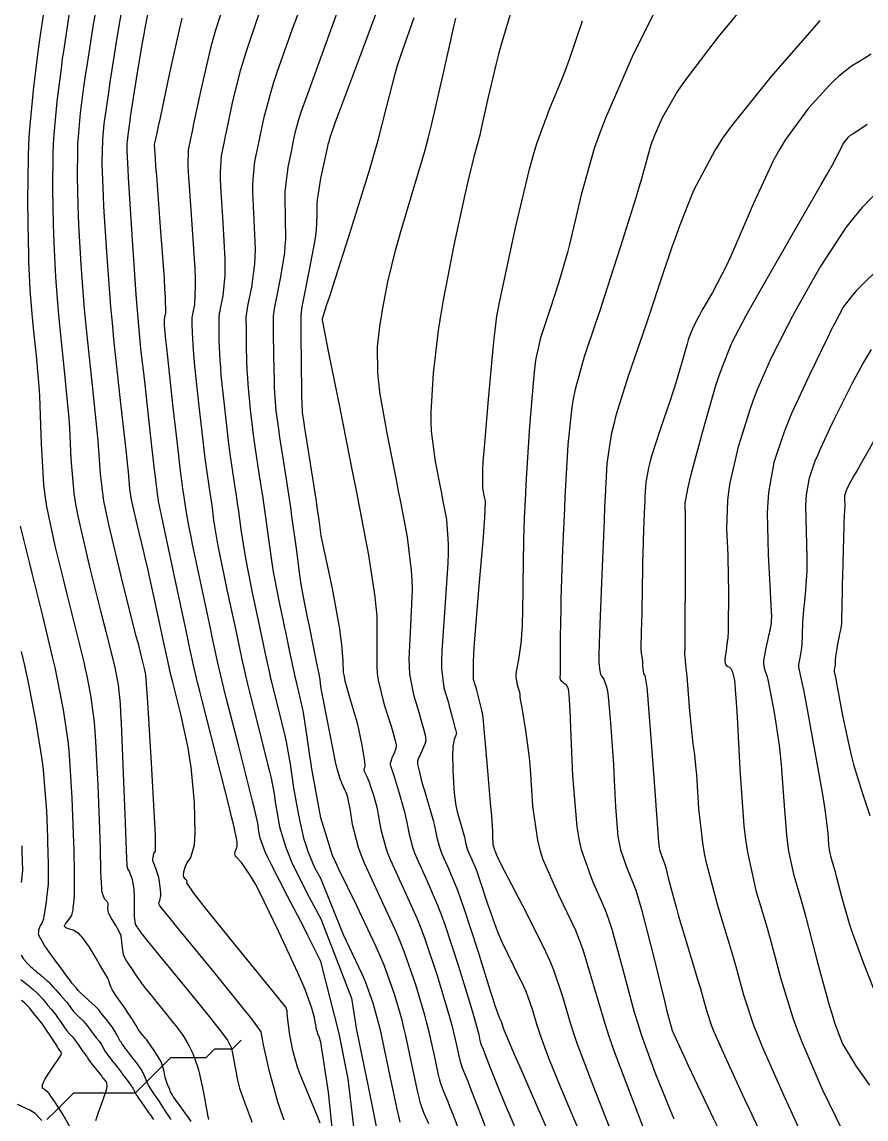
# Model space of a CAD drawing. Header units: metres. Extents: x 837117 to 838479, y 1189012 to 1191015.
# Drawn here: x 837966.1 to 838061.8, y 1189309.5 to 1189433.7 of the extents above; entities that cross this region are included whole.
import ezdxf

# ---------------------------------------------------------------- set-up
doc = ezdxf.new("R2010")
doc.units = ezdxf.units.M
doc.header["$LTSCALE"] = 0.3
for name, color, linetype in [('COTAS 10', 1, 'Continuous'), ('COTAS INT', 252, 'Continuous'), ('DRENAJE', 5, 'Continuous')]:
    doc.layers.add(name, color=color, linetype=linetype)

msp = doc.modelspace()

# ---------------------------------------------------------------- linework, layer by layer
at = {"layer": 'COTAS 10'}
for points in [[(837995.84, 1189309.34), (837995.46, 1189310.39), (837995.12, 1189311.4), (837994.16, 1189314.84), (837993.58, 1189317.52), (837993.46, 1189318.05), (837993.37, 1189318.49), (837993.22, 1189319.32), (837992.36, 1189320.54), (837991.83, 1189321.23), (837991.17, 1189322.06), (837987.72, 1189326.31), (837984.22, 1189330.58), (837983.53, 1189331.42), (837982.96, 1189332.12), (837981.91, 1189333.4), (837981.7, 1189333.69), (837981.67, 1189333.75), (837981.65, 1189333.81), (837981.64, 1189333.95), (837981.7, 1189334.08), (837981.72, 1189334.12), (837981.74, 1189334.17), (837981.81, 1189334.38), (837981.86, 1189334.73), (837981.86, 1189334.87), (837981.86, 1189335.03), (837981.81, 1189335.76), (837981.69, 1189336.6), (837981.63, 1189336.82), (837981.58, 1189337.04), (837981.3, 1189337.81), (837981.06, 1189338.44), (837981.01, 1189338.58), (837980.98, 1189338.7), (837980.96, 1189338.98), (837981.01, 1189339.15), (837981.02, 1189339.19), (837981.03, 1189339.23), (837981.05, 1189339.37), (837981.09, 1189339.52), (837981.11, 1189339.56), (837981.13, 1189339.6), (837981.25, 1189339.78), (837981.26, 1189341.43), (837981.23, 1189342.41), (837981.17, 1189343.6), (837980.82, 1189349.81), (837980.44, 1189356), (837980.37, 1189357.2), (837980.3, 1189358.17), (837980.18, 1189359.8), (837980.15, 1189359.93), (837980.14, 1189359.95), (837980.13, 1189359.98), (837980.12, 1189360.02), (837980.11, 1189360.07), (837980.11, 1189360.1), (837980.1, 1189360.14), (837980.06, 1189360.31), (837979.64, 1189361.98), (837979.4, 1189362.95), (837979.09, 1189364.14), (837977.53, 1189370.29), (837975.97, 1189376.79), (837975.67, 1189378.2), (837975.43, 1189379.44), (837975.02, 1189382.51), (837974.86, 1189385.24), (837974.77, 1189386.27), (837974.66, 1189387.41), (837974.11, 1189392.51), (837973.51, 1189398.18), (837973.36, 1189399.68), (837973.23, 1189401.15), (837972.84, 1189406.22), (837972.58, 1189410.72), (837972.53, 1189411.83), (837972.49, 1189412.88), (837972.41, 1189416.22), (837972.45, 1189419.12), (837972.48, 1189419.91), (837972.53, 1189420.68), (837972.78, 1189423.41), (837973.19, 1189426.57), (837973.34, 1189427.62), (837973.51, 1189428.74), (837974.23, 1189433.41), (837975.06, 1189437.97)], [(838008.99, 1189309.11), (838008.82, 1189309.78), (838008.63, 1189310.56), (838007.84, 1189314.31), (838007.02, 1189318.29), (838006.81, 1189319.22), (838006.61, 1189320.08), (838005.94, 1189322.57), (838005.04, 1189324.98), (838004.7, 1189325.79), (838004.31, 1189326.66), (838002.57, 1189330.32), (838000, 1189336.7), (837999.33, 1189337.92), (837998.52, 1189339.83), (837998.32, 1189340.46), (837998.12, 1189341.12), (837997.5, 1189343.85), (837997.02, 1189346.55), (837996.91, 1189347.21), (837996.81, 1189347.81), (837996.55, 1189349.64), (837996.23, 1189351.52), (837996.1, 1189352.16), (837995.95, 1189352.86), (837995.23, 1189355.8), (837994.48, 1189358.77), (837994.31, 1189359.48), (837994.16, 1189360.14), (837993.72, 1189362.13), (837993.31, 1189364.15), (837993.16, 1189364.83), (837993.01, 1189365.57), (837992.33, 1189368.7), (837991.67, 1189371.97), (837991.52, 1189372.8), (837991.38, 1189373.6), (837990.98, 1189376.21), (837990.66, 1189378.55), (837990.57, 1189379.18), (837990.47, 1189379.8), (837990.13, 1189382), (837989.76, 1189384.53), (837989.65, 1189385.37), (837989.54, 1189386.27), (837989.1, 1189390.01), (837988.72, 1189393.69), (837988.65, 1189394.55), (837988.59, 1189395.35), (837988.49, 1189397.64), (837988.47, 1189399.16), (837988.47, 1189399.47), (837988.47, 1189399.72), (837988.46, 1189400.22), (837988.53, 1189400.7), (837988.58, 1189400.94), (837988.63, 1189401.24), (837988.93, 1189402.68), (837989.15, 1189405.03), (837989.16, 1189405.89), (837989.15, 1189406.83), (837988.92, 1189411), (837988.67, 1189415.05), (837988.64, 1189415.92), (837988.63, 1189416.68), (837988.74, 1189418.53), (837989.07, 1189420.15), (837989.2, 1189420.76), (837989.34, 1189421.45), (837989.99, 1189424.52), (837990.91, 1189428.21), (837991.22, 1189429.29), (837991.56, 1189430.38), (837992.98, 1189434.52)], [(838028.02, 1189303), (838025.09, 1189309.52), (838022.46, 1189315.58), (838021.95, 1189316.77), (838021.53, 1189317.75), (838020.78, 1189319.52), (838020.65, 1189319.86), (838020.62, 1189319.94), (838020.6, 1189320.01), (838020.53, 1189320.24), (838020.46, 1189320.46), (838020.43, 1189320.53), (838020.4, 1189320.6), (838020.24, 1189320.92), (838019.75, 1189322.29), (838019.51, 1189323.03), (838019.22, 1189323.93), (838017.8, 1189328.48), (838016.24, 1189333.3), (838015.87, 1189334.36), (838015.52, 1189335.32), (838014.5, 1189337.79), (838013.78, 1189339.36), (838013.63, 1189339.74), (838013.5, 1189340.09), (838013.22, 1189341.16), (838012.99, 1189342.28), (838012.89, 1189342.67), (838012.78, 1189343.1), (838012.26, 1189344.91), (838011.72, 1189346.73), (838011.6, 1189347.16), (838011.49, 1189347.56), (838011.2, 1189348.73), (838011.03, 1189349.5), (838011, 1189349.66), (838010.98, 1189349.79), (838010.97, 1189350.03), (838011.06, 1189350.25), (838011.11, 1189350.35), (838011.17, 1189350.49), (838011.46, 1189351.14), (838011.74, 1189351.8), (838011.8, 1189351.94), (838011.84, 1189352.06), (838011.93, 1189352.33), (838011.9, 1189352.61), (838011.88, 1189352.74), (838011.85, 1189352.89), (838011.67, 1189353.59), (838011.36, 1189354.68), (838011.25, 1189355.07), (838011.12, 1189355.49), (838010.55, 1189357.34), (838010.09, 1189359.83), (838010.04, 1189360.67), (838010.01, 1189361.57), (838010.19, 1189365.33), (838010.36, 1189369.41), (838010.33, 1189370.5), (838010.27, 1189371.58), (838009.8, 1189375.33), (838009.04, 1189379.34), (838008.8, 1189380.57), (838008.55, 1189381.85), (838007.53, 1189386.94), (838006.69, 1189391.78), (838006.55, 1189392.91), (838006.45, 1189393.94), (838006.41, 1189396.94), (838006.73, 1189399.52), (838006.85, 1189400.3), (838006.99, 1189401.1), (838007.6, 1189404.25), (838008.45, 1189407.81), (838008.74, 1189408.88), (838009.05, 1189409.98), (838010.35, 1189414.25), (838011.76, 1189419.06), (838012.15, 1189420.5), (838012.52, 1189421.99), (838013.85, 1189427.75), (838015.02, 1189432.98), (838015.3, 1189434.13)], [(838056.53, 1189433.84), (838055.89, 1189433.11), (838055.1, 1189432.2), (838050.97, 1189427.48), (838046.51, 1189421.94), (838045.51, 1189420.52), (838044.61, 1189419.15), (838042.21, 1189414.59), (838040.6, 1189410.49), (838040.19, 1189409.39), (838039.8, 1189408.32), (838038.54, 1189404.59), (838037.28, 1189400.73), (838036.89, 1189399.57), (838036.48, 1189398.36), (838034.86, 1189393.68), (838033.43, 1189389.13), (838033.14, 1189388.01), (838032.9, 1189386.96), (838032.41, 1189383.68), (838032.21, 1189380), (838032.14, 1189378.7), (838032.08, 1189377.28), (838031.82, 1189371.13), (838031.61, 1189365.47), (838031.56, 1189364.36), (838031.53, 1189363.46), (838031.48, 1189361.82), (838031.47, 1189361.54), (838031.47, 1189361.43), (838031.48, 1189361.3), (838031.49, 1189361.12), (838031.5, 1189361.03), (838031.51, 1189360.92), (838031.57, 1189360.39), (838031.69, 1189359.83), (838031.74, 1189359.7), (838031.79, 1189359.59), (838032.06, 1189359.28), (838032.37, 1189358.39), (838032.45, 1189357.9), (838032.54, 1189357.31), (838032.82, 1189354.32), (838033.07, 1189350.64), (838033.13, 1189349.61), (838033.18, 1189348.58), (838033.36, 1189344.82), (838033.65, 1189341.46), (838033.78, 1189340.68), (838033.94, 1189339.96), (838034.67, 1189337.89), (838035.67, 1189335.36), (838035.98, 1189334.34), (838036.32, 1189333.19), (838037.69, 1189327.89), (838038.91, 1189322.84), (838039.16, 1189321.84), (838039.37, 1189321.01), (838039.79, 1189319.47), (838040.61, 1189317.68), (838041.06, 1189316.7), (838041.62, 1189315.51), (838044.47, 1189309.47), (838047.68, 1189303.05)], [(838062.59, 1189324.28), (838061.54, 1189326.95), (838060.43, 1189329.94), (838060.15, 1189330.76), (838059.89, 1189331.57), (838059.06, 1189334.46), (838058.42, 1189336.91), (838058.28, 1189337.44), (838058.15, 1189337.9), (838057.82, 1189339.06), (838057.63, 1189339.93), (838057.58, 1189340.23), (838057.55, 1189340.54), (838057.45, 1189341.84), (838057.16, 1189344.26), (838057.01, 1189345.27), (838056.82, 1189346.43), (838055.86, 1189351.87), (838054.89, 1189357.06), (838054.69, 1189358.06), (838054.53, 1189358.89), (838054.2, 1189360.3), (838054.13, 1189360.63), (838054.14, 1189360.77), (838054.15, 1189360.93), (838054.29, 1189361.67), (838054.46, 1189362.59), (838054.49, 1189362.87), (838054.51, 1189363.16), (838054.55, 1189364.27), (838054.6, 1189365.69), (838054.64, 1189366.18), (838054.68, 1189366.7), (838054.9, 1189368.91), (838055.08, 1189371.5), (838055.1, 1189372.27), (838055.1, 1189373.05), (838055.01, 1189376.03), (838054.95, 1189378.84), (838054.98, 1189379.52), (838055.02, 1189380.15), (838055.34, 1189382.05), (838056.01, 1189383.98), (838056.28, 1189384.63), (838056.58, 1189385.34), (838057.95, 1189388.31), (838059.45, 1189391.32), (838059.83, 1189392.06), (838060.19, 1189392.75), (838061.37, 1189394.89), (838062.37, 1189396.59)], [(837966.13, 1189340.4), (837966.14, 1189339.95), (837966.17, 1189338.63), (837966.18, 1189337.72), (837966.18, 1189337.51), (837966.17, 1189337.34), (837966.14, 1189336.89), (837966.05, 1189336.25)], [(837966.05, 1189328.03), (837966.29, 1189327.64), (837966.37, 1189327.54), (837966.44, 1189327.44), (837966.76, 1189327.08), (837967.04, 1189326.79), (837967.1, 1189326.73), (837967.15, 1189326.68), (837967.28, 1189326.57), (837967.49, 1189326.4), (837967.59, 1189326.31), (837967.72, 1189326.21), (837968.33, 1189325.7), (837968.97, 1189325.15), (837969.1, 1189325.03), (837969.22, 1189324.92), (837969.5, 1189324.63), (837969.76, 1189324.32), (837969.86, 1189324.2), (837969.98, 1189324.07), (837970.52, 1189323.47), (837971.08, 1189322.84), (837971.21, 1189322.68), (837971.33, 1189322.53), (837971.66, 1189322.06), (837971.97, 1189321.65), (837972.08, 1189321.53), (837972.19, 1189321.41), (837972.65, 1189320.97), (837973.12, 1189320.52), (837973.24, 1189320.39), (837973.35, 1189320.26), (837973.72, 1189319.78), (837974.06, 1189319.31), (837974.15, 1189319.19), (837974.24, 1189319.07), (837974.56, 1189318.66), (837974.87, 1189318.26), (837974.95, 1189318.15), (837975.03, 1189318.03), (837975.29, 1189317.58), (837975.57, 1189317.11), (837975.66, 1189316.97), (837975.76, 1189316.84), (837976.14, 1189316.34), (837976.52, 1189315.85), (837976.62, 1189315.73), (837976.72, 1189315.61), (837977.02, 1189315.21), (837977.36, 1189314.78), (837977.47, 1189314.64), (837977.58, 1189314.48), (837978.07, 1189313.84), (837978.52, 1189313.22), (837978.62, 1189313.08), (837978.7, 1189312.95), (837978.9, 1189312.57), (837979.12, 1189312.16), (837979.22, 1189312), (837979.33, 1189311.82), (837979.89, 1189311.02), (837980.45, 1189310.25), (837980.56, 1189310.09), (837980.66, 1189309.96), (837980.86, 1189309.66), (837981.04, 1189309.39)]]:
    msp.add_lwpolyline(points, dxfattribs=at)
at = {"layer": 'COTAS INT'}
for points in [[(837999.93, 1189308.97), (837999.67, 1189309.66), (837998.67, 1189312.04), (837997.76, 1189314.22), (837997.55, 1189314.79), (837997.36, 1189315.34), (837996.84, 1189317.21), (837996.51, 1189318.82), (837996.45, 1189319.21), (837996.39, 1189319.57), (837996.26, 1189320.69), (837996.19, 1189321.5), (837996.17, 1189321.66), (837996.14, 1189321.8), (837996.03, 1189322.12), (837995.07, 1189323.29), (837990.29, 1189329.17), (837986.79, 1189333.51), (837986.13, 1189334.35), (837985.6, 1189335.04), (837984.82, 1189336.21), (837984.84, 1189336.36), (837984.83, 1189336.41), (837984.81, 1189336.45), (837984.66, 1189336.62), (837984.49, 1189336.86), (837984.47, 1189336.95), (837984.45, 1189337.04), (837984.46, 1189337.46), (837984.61, 1189337.99), (837984.69, 1189338.16), (837984.79, 1189338.34), (837985.26, 1189339.07), (837985.67, 1189340.51), (837985.73, 1189341.14), (837985.76, 1189341.87), (837985.67, 1189345.32), (837985.29, 1189349.35), (837985.13, 1189350.44), (837984.95, 1189351.51), (837984.14, 1189355.29), (837983.37, 1189358.32), (837983.21, 1189358.93), (837983.08, 1189359.44), (837982.84, 1189360.44), (837982.57, 1189361.7), (837982.43, 1189362.37), (837982.26, 1189363.18), (837981.38, 1189367.27), (837980.39, 1189371.78), (837980.14, 1189372.85), (837979.91, 1189373.85), (837979.19, 1189376.83), (837978.68, 1189378.95), (837978.59, 1189379.41), (837978.51, 1189379.82), (837978.37, 1189380.82), (837978.2, 1189382.75), (837978.1, 1189383.73), (837977.97, 1189384.91), (837977.3, 1189390.82), (837976.56, 1189397.77), (837976.38, 1189399.61), (837976.22, 1189401.42), (837975.75, 1189407.62), (837975.43, 1189412.79), (837975.37, 1189413.94), (837975.32, 1189414.96), (837975.23, 1189417.62), (837975.26, 1189419.45), (837975.28, 1189419.94), (837975.31, 1189420.43), (837975.46, 1189422.14), (837975.81, 1189424.7), (837975.96, 1189425.72), (837976.14, 1189426.87), (837976.97, 1189432.14), (837977.82, 1189437.25)], [(838012.23, 1189308.92), (838011.68, 1189310.15), (838011.26, 1189311.36), (838011.13, 1189311.89), (838010.98, 1189312.51), (838010.35, 1189315.48), (838009.63, 1189318.88), (838009.41, 1189319.77), (838009.19, 1189320.65), (838008.35, 1189323.61), (838007.16, 1189326.87), (838006.72, 1189327.92), (838006.23, 1189329.04), (838004.06, 1189333.61), (838002.05, 1189337.76), (838001.65, 1189338.6), (838001.33, 1189339.31), (838000, 1189343.56), (837999.54, 1189346), (837998.98, 1189349.12), (837998.85, 1189349.9), (837998.73, 1189350.63), (837998.41, 1189352.97), (837998.11, 1189354.98), (837998.02, 1189355.51), (837997.92, 1189356.03), (837997.52, 1189357.82), (837997.08, 1189359.58), (837996.97, 1189360.09), (837996.85, 1189360.61), (837996.44, 1189362.55), (837996.02, 1189364.62), (837995.89, 1189365.22), (837995.76, 1189365.83), (837995.27, 1189368.15), (837994.78, 1189370.68), (837994.65, 1189371.42), (837994.52, 1189372.19), (837994.1, 1189375.13), (837993.69, 1189378.14), (837993.57, 1189378.95), (837993.46, 1189379.75), (837993.02, 1189382.56), (837992.59, 1189385.35), (837992.48, 1189386.14), (837992.38, 1189386.93), (837992.03, 1189389.82), (837991.76, 1189392.67), (837991.71, 1189393.43), (837991.66, 1189394.18), (837991.58, 1189396.78), (837991.56, 1189398.85), (837991.56, 1189399.27), (837991.55, 1189399.62), (837991.54, 1189400.3), (837991.64, 1189400.96), (837991.7, 1189401.29), (837991.78, 1189401.69), (837992.18, 1189403.66), (837992.52, 1189406.29), (837992.57, 1189407.09), (837992.58, 1189407.93), (837992.46, 1189411.26), (837992.3, 1189414.44), (837992.3, 1189415.19), (837992.32, 1189415.88), (837992.53, 1189417.9), (837992.88, 1189419.67), (837992.99, 1189420.2), (837993.11, 1189420.76), (837993.56, 1189422.91), (837994.35, 1189425.83), (837994.68, 1189426.87), (837995.05, 1189428), (837996.8, 1189432.91), (837998.47, 1189437.4)], [(838007.16, 1189437.22), (838004.71, 1189430.56), (838002.43, 1189424.52), (838001.98, 1189423.34), (838001.62, 1189422.36), (838001, 1189420.56), (838000.85, 1189420), (838000.8, 1189419.8), (838000.73, 1189419.58), (838000, 1189416.14), (837999.96, 1189415.96), (837999.64, 1189414.03), (837999.59, 1189413.57), (837999.55, 1189413.13), (837999.54, 1189411.79), (837999.46, 1189410.14), (837999.38, 1189409.51), (837999.28, 1189408.8), (837998.68, 1189405.61), (837998.06, 1189402.58), (837997.95, 1189401.98), (837997.85, 1189401.47), (837997.71, 1189400.46), (837997.72, 1189399.41), (837997.73, 1189398.88), (837997.73, 1189398.24), (837997.76, 1189395.06), (837997.8, 1189391.85), (837997.81, 1189391.19), (837997.83, 1189390.63), (837997.88, 1189389.45), (837998.06, 1189388.25), (837998.15, 1189387.68), (837998.25, 1189387), (837998.78, 1189383.7), (837999.42, 1189379.64), (837999.59, 1189378.48), (837999.76, 1189377.31), (838000, 1189375.51), (838001.29, 1189369.55), (838002.09, 1189364.97), (838002.23, 1189364), (838002.34, 1189363.18), (838002.47, 1189361.29), (838002.54, 1189360.01), (838002.62, 1189359.56), (838002.73, 1189359.07), (838003.32, 1189356.95), (838003.98, 1189354.71), (838004.13, 1189354.14), (838004.26, 1189353.59), (838004.63, 1189351.8), (838004.85, 1189350.44), (838004.89, 1189350.16), (838004.93, 1189349.93), (838004.96, 1189349.44), (838004.94, 1189349.26), (838004.93, 1189349.21), (838004.92, 1189349.17), (838004.88, 1189349.02), (838004.9, 1189348.84), (838004.93, 1189348.76), (838004.96, 1189348.68), (838005.15, 1189348.31), (838005.43, 1189347.71), (838005.51, 1189347.49), (838005.6, 1189347.24), (838005.96, 1189346.13), (838006.32, 1189344.76), (838006.41, 1189344.35), (838006.5, 1189343.92), (838006.8, 1189342.25), (838007.34, 1189340.18), (838007.59, 1189339.49), (838007.88, 1189338.76), (838009.28, 1189335.71), (838010.89, 1189332.13), (838011.32, 1189331.06), (838011.74, 1189329.96), (838013.18, 1189325.71), (838014.36, 1189321.78), (838014.61, 1189320.88), (838014.83, 1189320.07), (838015.37, 1189317.83), (838015.67, 1189316.41), (838015.74, 1189316.11), (838015.81, 1189315.85), (838016.01, 1189315.27), (838016.43, 1189314.26), (838016.64, 1189313.73), (838016.89, 1189313.09), (838018.11, 1189309.88), (838019.46, 1189306.36)], [(838038.69, 1189436.66), (838035.36, 1189430), (838032.25, 1189422.8), (838031.57, 1189421.03), (838030.97, 1189419.35), (838029.47, 1189414.1), (838028.48, 1189409.76), (838028.2, 1189408.66), (838027.92, 1189407.59), (838026.9, 1189404.1), (838025.97, 1189401.2), (838025.74, 1189400.51), (838025.53, 1189399.86), (838024.87, 1189397.93), (838024.33, 1189395.41), (838024.2, 1189394.39), (838024.07, 1189393.24), (838023.63, 1189387.93), (838023.3, 1189382.55), (838023.23, 1189381.36), (838023.17, 1189380.29), (838023.03, 1189377.51), (838022.96, 1189375.06), (838022.94, 1189374.2), (838022.93, 1189373.26), (838022.89, 1189369.23), (838022.8, 1189365.28), (838022.74, 1189364.4), (838022.68, 1189363.61), (838022.38, 1189361.49), (838022.12, 1189360.12), (838022.1, 1189359.8), (838022.09, 1189359.5), (838022.23, 1189358.63), (838022.44, 1189358.03), (838022.47, 1189357.91), (838022.5, 1189357.8), (838022.54, 1189357.53), (838022.52, 1189357.39), (838022.52, 1189357.35), (838022.52, 1189357.32), (838022.54, 1189357.22), (838022.65, 1189356.59), (838022.72, 1189356.23), (838022.79, 1189355.78), (838023.18, 1189353.46), (838023.59, 1189350.4), (838023.68, 1189349.49), (838023.76, 1189348.55), (838023.98, 1189344.9), (838024.52, 1189341.02), (838024.81, 1189339.93), (838025.16, 1189338.84), (838026.92, 1189334.83), (838028.83, 1189330.84), (838029.27, 1189329.75), (838029.67, 1189328.67), (838030.82, 1189324.83), (838032.15, 1189320.28), (838032.66, 1189318.74), (838033.24, 1189317.09), (838035.85, 1189310.14), (838038.3, 1189303.91)], [(837968.75, 1189435.95), (837968.24, 1189432.48), (837968.09, 1189431.42), (837967.94, 1189430.31), (837967.4, 1189425.95), (837966.97, 1189421.19), (837966.89, 1189419.84), (837966.83, 1189418.47), (837966.76, 1189413.41), (837966.83, 1189408.73), (837966.86, 1189407.61), (837966.89, 1189406.57), (837967.04, 1189403.41), (837967.25, 1189400.63), (837967.32, 1189399.83), (837967.4, 1189399), (837967.73, 1189395.9), (837968.05, 1189392.41), (837968.11, 1189391.34), (837968.17, 1189390.24), (837968.31, 1189385.9), (837968.59, 1189381.32), (837968.74, 1189380.06), (837968.93, 1189378.82), (837969.85, 1189374.36), (837970.92, 1189370.14), (837971.19, 1189369.04), (837971.46, 1189367.97), (837972.37, 1189364.36), (837973.13, 1189361.19), (837973.3, 1189360.4), (837973.47, 1189359.64), (837973.95, 1189357.22), (837974.31, 1189354.37), (837974.39, 1189353.33), (837974.47, 1189352.2), (837974.73, 1189347.22), (837974.91, 1189342.27), (837974.95, 1189341.15), (837974.98, 1189340.13), (837975.05, 1189337.37), (837975.13, 1189335.66), (837975.16, 1189335.31), (837975.21, 1189335.02), (837975.44, 1189334.43), (837975.67, 1189334.22), (837975.71, 1189334.16), (837975.75, 1189334.11), (837975.84, 1189333.97), (837975.86, 1189333.8), (837975.86, 1189333.74), (837975.86, 1189333.68), (837975.82, 1189333.4), (837975.86, 1189333.01), (837975.91, 1189332.86), (837975.97, 1189332.71), (837976.33, 1189332.04), (837976.73, 1189331.37), (837976.83, 1189331.22), (837976.92, 1189331.07), (837977.16, 1189330.67), (837977.32, 1189330.24), (837977.35, 1189330.08), (837977.38, 1189329.9), (837977.45, 1189329.12), (837977.56, 1189328.3), (837977.61, 1189328.1), (837977.67, 1189327.91), (837977.97, 1189327.33), (837978.37, 1189326.76), (837978.49, 1189326.59), (837978.62, 1189326.4), (837979.13, 1189325.64), (837979.62, 1189324.94), (837979.73, 1189324.78), (837979.83, 1189324.64), (837980.11, 1189324.27), (837980.56, 1189323.73), (837980.76, 1189323.48), (837981, 1189323.19), (837982.14, 1189321.78), (837983.32, 1189320.33), (837983.57, 1189320.01), (837983.8, 1189319.72), (837984.35, 1189318.97), (837984.74, 1189318.33), (837984.86, 1189318.11), (837984.99, 1189317.87), (837985.48, 1189316.86), (837985.98, 1189315.5), (837986.12, 1189315.04), (837986.25, 1189314.55), (837986.7, 1189312.46), (837987.05, 1189310.57), (837987.12, 1189310.21), (837987.17, 1189309.91), (837987.27, 1189309.41)], [(838001.59, 1189305.48), (838000.87, 1189312.51), (838000, 1189318.16), (837999.8, 1189318.78), (837999.66, 1189319.12), (837999.63, 1189319.21), (837999.6, 1189319.29), (837999.52, 1189319.57), (837999.47, 1189319.82), (837999.46, 1189319.88), (837999.45, 1189319.94), (837999.43, 1189320.11), (837999.35, 1189320.5), (837999.31, 1189320.68), (837999.26, 1189320.91), (837998.98, 1189322), (837998.2, 1189324.13), (837997.83, 1189325.01), (837997.39, 1189326.01), (837995.25, 1189330.67), (837993.03, 1189335.2), (837992.54, 1189336.12), (837992.11, 1189336.9), (837990.99, 1189338.52), (837990.42, 1189339.13), (837990.33, 1189339.27), (837990.27, 1189339.4), (837990.29, 1189339.77), (837990.45, 1189340.11), (837990.48, 1189340.22), (837990.5, 1189340.34), (837990.52, 1189340.84), (837990.13, 1189342.7), (837989.89, 1189343.68), (837989.61, 1189344.86), (837988.11, 1189350.77), (837986.59, 1189356.72), (837986.29, 1189357.91), (837986.04, 1189358.9), (837985.56, 1189360.86), (837985.17, 1189362.73), (837984.97, 1189363.67), (837984.73, 1189364.79), (837983.53, 1189370.36), (837982.35, 1189375.87), (837982.12, 1189376.95), (837981.93, 1189377.84), (837981.61, 1189379.44), (837981.56, 1189379.79), (837981.55, 1189379.88), (837981.54, 1189379.97), (837981.48, 1189380.29), (837981.33, 1189381.52), (837981.26, 1189382.18), (837981.17, 1189382.98), (837980.71, 1189387.03), (837980.2, 1189391.54), (837980.08, 1189392.62), (837979.97, 1189393.63), (837979.62, 1189396.69), (837979.29, 1189400.16), (837979.19, 1189401.43), (837979.08, 1189402.83), (837978.65, 1189409.03), (837978.28, 1189414.87), (837978.21, 1189416.04), (837978.15, 1189417.03), (837978.05, 1189419.03), (837978.06, 1189419.77), (837978.07, 1189419.98), (837978.08, 1189420.18), (837978.15, 1189420.88), (837978.35, 1189422.27), (837978.44, 1189422.9), (837978.56, 1189423.65), (837979.13, 1189427.24), (837979.77, 1189431.15), (837979.94, 1189432.1), (837980.1, 1189432.99), (837980.64, 1189435.72)], [(837989.16, 1189436.14), (837988.06, 1189432.76), (837987.76, 1189431.71), (837987.46, 1189430.59), (837986.42, 1189426.14), (837985.58, 1189422.14), (837985.41, 1189421.33), (837985.26, 1189420.63), (837984.96, 1189419.17), (837984.94, 1189417.48), (837984.98, 1189416.64), (837985.04, 1189415.65), (837985.38, 1189410.74), (837985.71, 1189405.73), (837985.75, 1189404.68), (837985.77, 1189403.77), (837985.67, 1189401.71), (837985.49, 1189400.78), (837985.45, 1189400.6), (837985.42, 1189400.45), (837985.38, 1189400.14), (837985.38, 1189399.82), (837985.38, 1189399.66), (837985.39, 1189399.47), (837985.4, 1189398.5), (837985.52, 1189396.51), (837985.6, 1189395.67), (837985.69, 1189394.71), (837986.17, 1189390.2), (837986.7, 1189385.61), (837986.82, 1189384.6), (837986.93, 1189383.71), (837987.25, 1189381.43), (837987.49, 1189379.86), (837987.56, 1189379.41), (837987.63, 1189378.96), (837987.85, 1189377.28), (837988.23, 1189375.01), (837988.38, 1189374.19), (837988.56, 1189373.27), (837989.4, 1189369.25), (837990.25, 1189365.31), (837990.43, 1189364.44), (837990.59, 1189363.67), (837991, 1189361.7), (837991.46, 1189359.68), (837991.66, 1189358.87), (837991.88, 1189357.96), (837992.94, 1189353.79), (837993.97, 1189349.68), (837994.18, 1189348.81), (837994.35, 1189348.06), (837994.69, 1189346.3), (837994.86, 1189345.12), (837994.93, 1189344.73), (837995, 1189344.3), (837995.31, 1189342.55), (837996.01, 1189340.22), (837996.32, 1189339.44), (837996.68, 1189338.6), (837998.42, 1189335.07), (838000, 1189332.11), (838003.46, 1189323.13), (838004.03, 1189319.51), (838004.21, 1189318.66), (838004.42, 1189317.69), (838005.34, 1189313.13), (838006.28, 1189308.62)], [(838040.02, 1189309.44), (838039.55, 1189310.53), (838037.89, 1189314.62), (838036.33, 1189318.99), (838035.93, 1189320.25), (838035.54, 1189321.53), (838034.25, 1189326.36), (838033, 1189330.93), (838032.63, 1189332.04), (838032.24, 1189333.1), (838030.79, 1189336.36), (838029.53, 1189339.93), (838029.26, 1189341.17), (838029.04, 1189342.53), (838028.53, 1189348.33), (838028.31, 1189353.72), (838028.26, 1189354.8), (838028.22, 1189355.71), (838028.13, 1189357.54), (838028.05, 1189358.12), (838028.02, 1189358.24), (838027.98, 1189358.34), (838027.82, 1189358.58), (838027.63, 1189358.73), (838027.57, 1189358.77), (838027.52, 1189358.82), (838027.31, 1189359.01), (838027.16, 1189359.22), (838027.13, 1189359.28), (838027.11, 1189359.35), (838027.11, 1189359.58), (838027.15, 1189359.8), (838027.15, 1189359.85), (838027.16, 1189359.89), (838027.15, 1189360.02), (838027.14, 1189360.69), (838027.14, 1189361.07), (838027.14, 1189361.54), (838027.15, 1189363.98), (838027.2, 1189367.32), (838027.22, 1189368.38), (838027.26, 1189369.48), (838027.41, 1189373.9), (838027.62, 1189378.63), (838027.68, 1189379.93), (838027.75, 1189381.21), (838028.02, 1189385.8), (838028.48, 1189390.1), (838028.67, 1189391.2), (838028.88, 1189392.27), (838029.86, 1189395.8), (838031.2, 1189399.72), (838031.63, 1189401.03), (838032.09, 1189402.44), (838033.98, 1189408.32), (838035.71, 1189413.81), (838036.06, 1189414.97), (838036.36, 1189415.98), (838036.99, 1189418.32), (838037.42, 1189419.81), (838037.59, 1189420.29), (838037.79, 1189420.8), (838038.68, 1189422.86), (838040.29, 1189425.62), (838040.93, 1189426.57), (838041.67, 1189427.6), (838045.06, 1189431.99), (838048.35, 1189436.01)], [(837971.49, 1189434.68), (837970.87, 1189430.61), (837970.71, 1189429.52), (837970.57, 1189428.44), (837970.09, 1189424.68), (837969.75, 1189420.94), (837969.69, 1189419.87), (837969.64, 1189418.8), (837969.58, 1189414.81), (837969.66, 1189410.81), (837969.7, 1189409.72), (837969.74, 1189408.64), (837969.94, 1189404.81), (837970.24, 1189400.89), (837970.34, 1189399.75), (837970.45, 1189398.59), (837970.92, 1189394.21), (837971.35, 1189389.91), (837971.44, 1189388.81), (837971.52, 1189387.74), (837971.66, 1189384.21), (837972.02, 1189380.35), (837972.22, 1189379.08), (837972.47, 1189377.73), (837973.74, 1189372.13), (837975.08, 1189366.85), (837975.37, 1189365.69), (837975.63, 1189364.68), (837976.27, 1189362.13), (837976.64, 1189360.58), (837976.73, 1189360.19), (837976.81, 1189359.82), (837977.04, 1189358.64), (837977.25, 1189356.46), (837977.31, 1189355.47), (837977.38, 1189354.29), (837977.62, 1189348.64), (837977.84, 1189343.03), (837977.88, 1189341.89), (837977.92, 1189340.93), (837977.98, 1189338.93), (837978.01, 1189338.23), (837978.03, 1189338.09), (837978.04, 1189337.97), (837978.14, 1189337.73), (837978.27, 1189337.51), (837978.32, 1189337.41), (837978.36, 1189337.29), (837978.57, 1189336.72), (837978.75, 1189335.96), (837978.78, 1189335.73), (837978.81, 1189335.48), (837978.84, 1189334.53), (837978.83, 1189333.58), (837978.84, 1189333.34), (837978.84, 1189333.12), (837978.86, 1189332.39), (837978.91, 1189331.84), (837978.93, 1189331.72), (837978.95, 1189331.61), (837979.05, 1189331.36), (837979.17, 1189331.18), (837979.21, 1189331.12), (837979.25, 1189331.07), (837979.41, 1189330.83), (837979.65, 1189330.51), (837979.74, 1189330.39), (837979.83, 1189330.27), (837980.26, 1189329.74), (837981.27, 1189328.5), (837981.73, 1189327.94), (837982.28, 1189327.27), (837984.89, 1189324.07), (837987.49, 1189320.86), (837988.02, 1189320.2), (837988.47, 1189319.63), (837989.43, 1189318.38), (837989.82, 1189317.56), (837989.91, 1189317.26), (837989.99, 1189316.93), (837990.25, 1189315.48), (837990.55, 1189313.84), (837990.67, 1189313.4), (837990.79, 1189312.95), (837991.35, 1189311.36), (837991.92, 1189309.86), (837992.06, 1189309.47), (837992.17, 1189309.1)], [(838003.94, 1189306.67), (838003.09, 1189314), (838002.08, 1189319.14), (838000, 1189327.28), (837999.93, 1189327.43), (837998.91, 1189329.5), (837998.52, 1189330.25), (837998.09, 1189331.09), (837996.17, 1189334.76), (837994.35, 1189338.31), (837993.99, 1189339.06), (837993.69, 1189339.71), (837993.12, 1189341.25), (837992.98, 1189342.05), (837992.95, 1189342.25), (837992.92, 1189342.43), (837992.84, 1189342.97), (837992.47, 1189344.6), (837992.26, 1189345.46), (837991.99, 1189346.51), (837990.65, 1189351.78), (837989.28, 1189357.15), (837989.01, 1189358.26), (837988.77, 1189359.21), (837988.28, 1189361.28), (837987.88, 1189363.2), (837987.7, 1189364.06), (837987.49, 1189365.05), (837986.46, 1189369.81), (837985.45, 1189374.57), (837985.25, 1189375.57), (837985.08, 1189376.43), (837984.73, 1189378.36), (837984.59, 1189379.37), (837984.56, 1189379.65), (837984.51, 1189379.92), (837984.37, 1189380.86), (837984.1, 1189382.88), (837983.99, 1189383.83), (837983.86, 1189384.95), (837983.24, 1189390.38), (837982.65, 1189395.73), (837982.54, 1189396.79), (837982.45, 1189397.68), (837982.3, 1189399.36), (837982.3, 1189399.77), (837982.3, 1189399.85), (837982.3, 1189399.92), (837982.3, 1189400.06), (837982.32, 1189400.19), (837982.33, 1189400.26), (837982.34, 1189400.33), (837982.42, 1189400.73), (837982.39, 1189402.51), (837982.34, 1189403.47), (837982.27, 1189404.63), (837981.84, 1189410.47), (837981.4, 1189416.25), (837981.32, 1189417.37), (837981.26, 1189418.28), (837981.17, 1189419.8), (837981.45, 1189421.11), (837981.61, 1189421.89), (837981.82, 1189422.84), (837982.86, 1189427.75), (837984.02, 1189432.98), (837984.3, 1189434.12)], [(838016.46, 1189306.05), (838014.97, 1189309.96), (838014.66, 1189310.75), (838014.4, 1189311.41), (838013.84, 1189312.71), (838013.54, 1189313.6), (838013.43, 1189314), (838013.32, 1189314.46), (838012.86, 1189316.66), (838012.23, 1189319.48), (838012.01, 1189320.33), (838011.78, 1189321.21), (838010.77, 1189324.66), (838009.45, 1189328.41), (838009.02, 1189329.49), (838008.56, 1189330.58), (838006.67, 1189334.66), (838004.93, 1189338.45), (838004.57, 1189339.37), (838004.27, 1189340.22), (838003.58, 1189342.8), (838003.3, 1189344.61), (838003.24, 1189344.98), (838003.18, 1189345.28), (838003.06, 1189345.9), (838002.99, 1189346.11), (838002.98, 1189346.16), (838002.96, 1189346.2), (838002.9, 1189346.33), (838002.81, 1189346.5), (838002.78, 1189346.58), (838002.74, 1189346.67), (838002.57, 1189347.07), (838002.39, 1189347.49), (838002.35, 1189347.58), (838002.32, 1189347.66), (838002.22, 1189347.86), (838001.95, 1189348.75), (838001.81, 1189349.26), (838001.64, 1189349.89), (838000, 1189358.4), (837999.99, 1189358.44), (837999.94, 1189358.86), (837999.9, 1189359.21), (837999.81, 1189359.83), (837999.69, 1189360.39), (837999.62, 1189360.7), (837999.55, 1189361.07), (837999.16, 1189362.97), (837998.73, 1189365.09), (837998.62, 1189365.61), (837998.52, 1189366.1), (837998.21, 1189367.6), (837997.89, 1189369.38), (837997.78, 1189370.04), (837997.67, 1189370.78), (837997.22, 1189374.05), (837996.72, 1189377.72), (837996.58, 1189378.71), (837996.44, 1189379.69), (837995.9, 1189383.13), (837995.42, 1189386.18), (837995.31, 1189386.91), (837995.22, 1189387.59), (837994.95, 1189389.64), (837994.79, 1189391.65), (837994.76, 1189392.31), (837994.73, 1189393.02), (837994.67, 1189395.92), (837994.65, 1189398.55), (837994.64, 1189399.07), (837994.64, 1189399.51), (837994.63, 1189400.38), (837994.75, 1189401.21), (837994.82, 1189401.63), (837994.92, 1189402.14), (837995.43, 1189404.64), (837995.9, 1189407.54), (837995.97, 1189408.3), (837996.02, 1189409.04), (837996, 1189411.52), (837995.94, 1189413.84), (837995.96, 1189414.46), (837996.01, 1189415.08), (837996.31, 1189417.26), (837996.69, 1189419.19), (837996.79, 1189419.64), (837996.87, 1189420.06), (837997.13, 1189421.3), (837997.5, 1189422.65), (837997.66, 1189423.15), (837997.84, 1189423.7), (837998.7, 1189426.1), (837999.7, 1189428.8), (837999.96, 1189429.53), (838000, 1189429.63), (838001.93, 1189434.94)], [(838010.54, 1189434.16), (838009, 1189429.84), (838008.64, 1189428.73), (838008.32, 1189427.67), (838007.42, 1189424.16), (838006.38, 1189420.02), (838005.96, 1189418.56), (838005.49, 1189416.97), (838003.35, 1189410.08), (838001.34, 1189403.82), (838000.96, 1189402.62), (838000.65, 1189401.66), (838000.15, 1189400.08), (838000.14, 1189400.02), (838000.13, 1189400.01), (838000.13, 1189399.99), (838000.13, 1189399.94), (838000.43, 1189398.38), (838000.62, 1189397.41), (838000.87, 1189396.21), (838002.13, 1189389.94), (838003.59, 1189382.65), (838003.95, 1189380.81), (838004.3, 1189379.05), (838005.39, 1189373.31), (838006.12, 1189368.59), (838006.24, 1189367.47), (838006.32, 1189366.43), (838006.33, 1189363.31), (838006.32, 1189360.67), (838006.39, 1189359.92), (838006.5, 1189359.17), (838007.17, 1189356.38), (838007.91, 1189354.04), (838008.06, 1189353.56), (838008.18, 1189353.15), (838008.43, 1189352.31), (838008.5, 1189351.98), (838008.51, 1189351.9), (838008.52, 1189351.82), (838008.51, 1189351.57), (838008.46, 1189351.34), (838008.45, 1189351.28), (838008.43, 1189351.21), (838008.34, 1189350.98), (838008.24, 1189350.77), (838008.22, 1189350.72), (838008.2, 1189350.67), (838008.12, 1189350.51), (838008.04, 1189350.34), (838008.02, 1189350.28), (838008, 1189350.22), (838007.91, 1189349.96), (838007.86, 1189349.71), (838007.85, 1189349.65), (838007.85, 1189349.59), (838007.89, 1189349.45), (838008.07, 1189348.91), (838008.17, 1189348.6), (838008.29, 1189348.24), (838008.86, 1189346.36), (838009.46, 1189344.24), (838009.59, 1189343.72), (838009.71, 1189343.23), (838010.01, 1189341.71), (838010.42, 1189340.13), (838010.61, 1189339.61), (838010.83, 1189339.06), (838011.89, 1189336.75), (838013.22, 1189333.67), (838013.62, 1189332.62), (838014.03, 1189331.5), (838015.59, 1189326.75), (838016.94, 1189322.35), (838017.21, 1189321.44), (838017.44, 1189320.67), (838017.88, 1189319.01), (838018.02, 1189318.35), (838018.05, 1189318.22), (838018.08, 1189318.1), (838018.17, 1189317.84), (838018.37, 1189317.37), (838018.46, 1189317.13), (838018.57, 1189316.84), (838019.14, 1189315.37), (838020.11, 1189312.92), (838020.49, 1189312.01), (838020.91, 1189311), (838022.83, 1189306.54)], [(838021.58, 1189435.03), (838020.42, 1189431.13), (838020.13, 1189430.05), (838019.84, 1189428.97), (838018.93, 1189425.03), (838018.17, 1189421.62), (838017.99, 1189420.86), (838017.83, 1189420.19), (838017.34, 1189418.42), (838016.75, 1189416.13), (838016.52, 1189415.12), (838016.25, 1189413.96), (838015.05, 1189408.42), (838013.84, 1189402.19), (838013.57, 1189400.59), (838013.33, 1189399.04), (838012.7, 1189393.93), (838012.46, 1189389.51), (838012.47, 1189388.4), (838012.51, 1189387.34), (838012.93, 1189383.93), (838013.5, 1189381.05), (838013.65, 1189380.32), (838013.78, 1189379.62), (838014.22, 1189377.35), (838014.42, 1189374.56), (838014.42, 1189373.53), (838014.39, 1189372.39), (838014.05, 1189367.35), (838013.71, 1189362.46), (838013.68, 1189361.41), (838013.68, 1189360.49), (838013.92, 1189358.29), (838014.33, 1189356.95), (838014.44, 1189356.58), (838014.55, 1189356.21), (838014.91, 1189354.87), (838015.19, 1189353.79), (838015.24, 1189353.58), (838015.28, 1189353.41), (838015.35, 1189353.1), (838015.3, 1189352.97), (838015.28, 1189352.9), (838015.24, 1189352.83), (838015.08, 1189352.45), (838014.95, 1189351.64), (838014.93, 1189351.29), (838014.91, 1189350.88), (838014.94, 1189348.93), (838015.05, 1189346.91), (838015.08, 1189346.46), (838015.12, 1189346.05), (838015.28, 1189344.96), (838015.49, 1189344.11), (838015.56, 1189343.86), (838015.63, 1189343.6), (838015.93, 1189342.58), (838016.2, 1189341.63), (838016.26, 1189341.41), (838016.31, 1189341.2), (838016.43, 1189340.61), (838016.58, 1189340.05), (838016.65, 1189339.86), (838016.73, 1189339.66), (838017.1, 1189338.84), (838017.65, 1189337.54), (838017.83, 1189337.03), (838018.02, 1189336.47), (838018.84, 1189333.94), (838019.84, 1189331.07), (838020.15, 1189330.3), (838020.48, 1189329.54), (838021.77, 1189326.87), (838022.95, 1189324.5), (838023.2, 1189323.93), (838023.42, 1189323.39), (838023.96, 1189321.77), (838024.45, 1189320.1), (838024.64, 1189319.54), (838024.85, 1189318.94), (838025.8, 1189316.39), (838027.12, 1189313.14), (838027.56, 1189312.09), (838028.03, 1189310.97), (838029.98, 1189306.39)], [(838032.71, 1189308.52), (838030.83, 1189313.27), (838029.04, 1189318.01), (838028.65, 1189319.14), (838028.3, 1189320.19), (838027.39, 1189323.3), (838026.39, 1189326.33), (838025.97, 1189327.33), (838025.5, 1189328.4), (838023.3, 1189332.81), (838021.2, 1189336.78), (838020.8, 1189337.57), (838020.46, 1189338.21), (838019.89, 1189339.4), (838019.8, 1189339.65), (838019.79, 1189339.71), (838019.77, 1189339.76), (838019.71, 1189339.89), (838019.68, 1189339.97), (838019.67, 1189339.99), (838019.66, 1189340), (838019.65, 1189340.06), (838019.64, 1189340.12), (838019.63, 1189340.14), (838019.62, 1189340.16), (838019.6, 1189340.26), (838019.57, 1189340.36), (838019.56, 1189340.38), (838019.55, 1189340.41), (838019.53, 1189340.49), (838019.51, 1189340.78), (838019.5, 1189340.93), (838019.49, 1189341.11), (838019.46, 1189342.04), (838019.35, 1189343.78), (838019.3, 1189344.48), (838019.23, 1189345.27), (838018.92, 1189348.9), (838018.61, 1189352.4), (838018.55, 1189353.1), (838018.5, 1189353.7), (838018.39, 1189354.88), (838018.29, 1189355.47), (838018.25, 1189355.68), (838018.2, 1189355.92), (838017.94, 1189356.96), (838017.65, 1189358.03), (838017.58, 1189358.29), (838017.51, 1189358.53), (838017.3, 1189359.24), (838017.28, 1189361.16), (838017.33, 1189362.15), (838017.41, 1189363.35), (838017.9, 1189369.37), (838018.42, 1189375.37), (838018.51, 1189376.56), (838018.57, 1189377.54), (838018.63, 1189379.37), (838018.53, 1189379.91), (838018.5, 1189380.08), (838018.46, 1189380.25), (838018.33, 1189380.93), (838018.34, 1189382.91), (838018.4, 1189383.9), (838018.48, 1189385.08), (838018.99, 1189390.93), (838019.53, 1189396.7), (838019.64, 1189397.83), (838019.74, 1189398.75), (838019.92, 1189400.39), (838020.28, 1189402.11), (838022.05, 1189410.39), (838023.62, 1189417.03), (838024.04, 1189418.55), (838024.45, 1189419.94), (838025.88, 1189423.83), (838027.3, 1189427.18), (838027.7, 1189428.24), (838028.11, 1189429.35), (838029.62, 1189433.83)], [(838062.34, 1189430.06), (838061.6, 1189429.59), (838061.36, 1189429.44), (838061.11, 1189429.29), (838060.1, 1189428.69), (838058.68, 1189427.57), (838058.18, 1189427.09), (838057.63, 1189426.54), (838055.25, 1189423.94), (838052.65, 1189420.39), (838051.96, 1189419.25), (838051.28, 1189418.04), (838048.97, 1189413.06), (838046.91, 1189408.22), (838046.39, 1189407.09), (838045.9, 1189406.05), (838044.35, 1189403.06), (838043.17, 1189401), (838042.92, 1189400.55), (838042.69, 1189400.15), (838042.16, 1189399.13), (838041.76, 1189398.1), (838041.62, 1189397.69), (838041.48, 1189397.23), (838040.87, 1189395.12), (838040.08, 1189392.45), (838039.83, 1189391.65), (838039.56, 1189390.81), (838038.45, 1189387.53), (838037.46, 1189384.51), (838037.26, 1189383.82), (838037.1, 1189383.21), (838036.8, 1189381.55), (838036.71, 1189380), (838036.69, 1189379.45), (838036.66, 1189378.85), (838036.55, 1189376.26), (838036.46, 1189373.41), (838036.44, 1189372.65), (838036.42, 1189371.91), (838036.38, 1189369.33), (838036.35, 1189367.05), (838036.34, 1189366.49), (838036.33, 1189365.97), (838036.29, 1189364.34), (838036.25, 1189363.15), (838036.25, 1189362.9), (838036.25, 1189362.68), (838036.3, 1189362.19), (838036.35, 1189361.86), (838036.37, 1189361.75), (838036.38, 1189361.64), (838036.42, 1189361.17), (838036.45, 1189360.7), (838036.46, 1189360.58), (838036.47, 1189360.48), (838036.5, 1189360.16), (838036.55, 1189359.93), (838036.57, 1189359.88), (838036.59, 1189359.83), (838036.7, 1189359.7), (838036.91, 1189358.33), (838036.99, 1189357.5), (838037.08, 1189356.47), (838037.5, 1189351.11), (838037.91, 1189345.57), (838037.99, 1189344.42), (838038.06, 1189343.44), (838038.19, 1189341.32), (838038.27, 1189340.4), (838038.31, 1189340.19), (838038.35, 1189339.99), (838038.55, 1189339.43), (838038.83, 1189338.7), (838038.92, 1189338.4), (838039.02, 1189338.05), (838039.43, 1189336.46), (838040.04, 1189334.13), (838040.27, 1189333.32), (838040.52, 1189332.44), (838041.65, 1189328.68), (838042.75, 1189325.04), (838042.99, 1189324.23), (838043.2, 1189323.51), (838043.72, 1189321.65), (838044.26, 1189320.02), (838044.49, 1189319.45), (838044.74, 1189318.83), (838045.93, 1189316.15), (838047.49, 1189312.78), (838047.99, 1189311.72), (838048.51, 1189310.61), (838050.61, 1189306.15)], [(838055.1, 1189306.39), (838052.59, 1189311.82), (838050.07, 1189317.51), (838049.53, 1189318.83), (838049.06, 1189320.04), (838047.91, 1189323.5), (838047.03, 1189326.7), (838046.73, 1189327.75), (838046.4, 1189328.87), (838045.01, 1189333.5), (838043.73, 1189338.3), (838043.47, 1189339.53), (838043.25, 1189340.72), (838042.81, 1189344.64), (838042.63, 1189347.78), (838042.58, 1189348.47), (838042.53, 1189349.09), (838042.35, 1189350.71), (838042.14, 1189352.21), (838042.08, 1189352.77), (838042.02, 1189353.38), (838041.77, 1189356.09), (838041.56, 1189358.61), (838041.52, 1189359.11), (838041.48, 1189359.52), (838041.41, 1189360.27), (838041.39, 1189360.48), (838041.38, 1189360.55), (838041.37, 1189360.63), (838041.35, 1189360.94), (838041.32, 1189361.28), (838041.31, 1189361.37), (838041.3, 1189361.46), (838041.26, 1189361.77), (838041.22, 1189362.03), (838041.22, 1189362.09), (838041.21, 1189362.15), (838041.22, 1189362.31), (838041.24, 1189362.42), (838041.24, 1189362.44), (838041.24, 1189362.47), (838041.25, 1189362.52), (838041.26, 1189363.76), (838041.26, 1189364.54), (838041.27, 1189365.49), (838041.29, 1189370.5), (838041.3, 1189375.61), (838041.29, 1189376.64), (838041.29, 1189377.5), (838041.27, 1189379.21), (838041.55, 1189380.84), (838041.74, 1189381.64), (838041.98, 1189382.6), (838043.25, 1189387.36), (838044.72, 1189392.4), (838045.09, 1189393.54), (838045.44, 1189394.57), (838046.56, 1189397.36), (838048.19, 1189400.45), (838048.87, 1189401.67), (838049.64, 1189403.04), (838053.23, 1189409.31), (838056.67, 1189415.28), (838057.35, 1189416.47), (838057.9, 1189417.45), (838058.91, 1189419.31), (838059.14, 1189419.8), (838059.2, 1189419.93), (838059.27, 1189420.04), (838059.53, 1189420.39), (838059.77, 1189420.65), (838059.82, 1189420.7), (838059.87, 1189420.75), (838060.01, 1189420.86), (838060.22, 1189420.99), (838060.31, 1189421.05), (838060.42, 1189421.12), (838060.93, 1189421.46), (838061.89, 1189422.11)], [(838064.94, 1189416.45), (838061.3, 1189412.68), (838060.37, 1189411.55), (838059.48, 1189410.4), (838056.55, 1189405.96), (838054.05, 1189401.53), (838053.43, 1189400.39), (838052.84, 1189399.28), (838050.96, 1189395.59), (838049.38, 1189391.95), (838048.97, 1189390.88), (838048.58, 1189389.78), (838047.28, 1189385.59), (838046.34, 1189381.5), (838046.18, 1189380.47), (838046.06, 1189379.49), (838045.96, 1189376.3), (838046.09, 1189373.33), (838046.11, 1189372.48), (838046.13, 1189371.62), (838046.16, 1189368.4), (838046.14, 1189365.71), (838046.14, 1189365.18), (838046.13, 1189364.74), (838046.1, 1189363.9), (838046.04, 1189363.55), (838046.02, 1189363.41), (838046, 1189363.25), (838045.9, 1189362.51), (838045.8, 1189361.8), (838045.79, 1189361.65), (838045.77, 1189361.53), (838045.77, 1189361.25), (838045.79, 1189361.12), (838045.8, 1189361.09), (838045.81, 1189361.05), (838045.84, 1189360.95), (838045.9, 1189360.85), (838045.93, 1189360.82), (838045.96, 1189360.8), (838046.11, 1189360.72), (838046.28, 1189360.61), (838046.32, 1189360.57), (838046.36, 1189360.53), (838046.5, 1189360.36), (838046.63, 1189360.05), (838046.66, 1189359.92), (838046.7, 1189359.78), (838046.84, 1189359.13), (838047.02, 1189357.12), (838047.08, 1189356.13), (838047.14, 1189354.95), (838047.44, 1189349.08), (838047.92, 1189342.65), (838048.11, 1189341.11), (838048.32, 1189339.67), (838049.28, 1189335.35), (838050.39, 1189331.6), (838050.69, 1189330.53), (838051, 1189329.44), (838052.09, 1189325.35), (838053.46, 1189320.9), (838053.94, 1189319.57), (838054.47, 1189318.2), (838056.74, 1189312.93), (838059.14, 1189308.03)], [(838063.33, 1189405.88), (838061.11, 1189403.73), (838060.63, 1189403.23), (838060.21, 1189402.76), (838059.18, 1189401.41), (838058.21, 1189399.57), (838057.82, 1189398.81), (838057.38, 1189397.93), (838055.37, 1189393.82), (838053.32, 1189389.34), (838052.85, 1189388.23), (838052.44, 1189387.17), (838051.31, 1189383.82), (838050.71, 1189380.4), (838050.62, 1189379.3), (838050.56, 1189378.14), (838050.65, 1189373.39), (838050.89, 1189369.15), (838050.94, 1189368.31), (838050.97, 1189367.62), (838051.03, 1189366.31), (838051.02, 1189365.95), (838051.01, 1189365.84), (838051, 1189365.74), (838050.96, 1189365.37), (838050.91, 1189365.06), (838050.89, 1189364.99), (838050.88, 1189364.94), (838050.86, 1189364.81), (838050.84, 1189364.76), (838050.84, 1189364.74), (838050.84, 1189364.73), (838050.83, 1189364.7), (838050.77, 1189364.4), (838050.72, 1189364.21), (838050.67, 1189363.99), (838050.4, 1189362.81), (838050.16, 1189361.56), (838050.14, 1189361.3), (838050.13, 1189361.06), (838050.23, 1189360.51), (838050.54, 1189359.53), (838050.65, 1189359.04), (838050.78, 1189358.45), (838051.35, 1189355.5), (838051.92, 1189351.78), (838052.04, 1189350.7), (838052.15, 1189349.6), (838052.44, 1189345.46), (838052.73, 1189341.59), (838052.85, 1189340.67), (838052.97, 1189339.8), (838053.55, 1189337.2), (838054.38, 1189334.34), (838054.66, 1189333.31), (838054.97, 1189332.17), (838056.27, 1189327.2), (838057.59, 1189322.36), (838057.9, 1189321.3), (838058.2, 1189320.36), (838059.07, 1189317.98), (838060.61, 1189315.48), (838061.33, 1189314.47), (838062.16, 1189313.31)], [(838063.35, 1189387.49), (838061.2, 1189383.74), (838060.77, 1189382.99), (838060.41, 1189382.36), (838059.72, 1189381.11), (838059.54, 1189380.72), (838059.5, 1189380.62), (838059.46, 1189380.53), (838059.38, 1189380.27), (838059.33, 1189380.02), (838059.33, 1189379.94), (838059.32, 1189379.84), (838059.33, 1189379.47), (838059.34, 1189379.07), (838059.34, 1189378.96), (838059.34, 1189378.86), (838059.32, 1189378.51), (838059.27, 1189377.6), (838059.25, 1189377.14), (838059.23, 1189376.59), (838059.15, 1189373.87), (838059.08, 1189370.89), (838059.06, 1189370.17), (838059.05, 1189369.51), (838059.02, 1189367.51), (838058.99, 1189366.11), (838058.98, 1189365.82), (838058.97, 1189365.57), (838058.9, 1189365.02), (838058.8, 1189364.57), (838058.76, 1189364.4), (838058.72, 1189364.19), (838058.53, 1189363.24), (838058.37, 1189362.28), (838058.34, 1189362.06), (838058.31, 1189361.87), (838058.27, 1189361.35), (838058.26, 1189361), (838058.25, 1189360.91), (838058.24, 1189360.82), (838058.19, 1189360.53), (838058.15, 1189360.29), (838058.14, 1189360.25), (838058.14, 1189360.2), (838058.16, 1189360.09), (838058.33, 1189359.3), (838058.42, 1189358.81), (838058.53, 1189358.22), (838059.1, 1189355.14), (838059.87, 1189351.48), (838060.1, 1189350.52), (838060.34, 1189349.59), (838061.3, 1189346.43), (838062.19, 1189343.82)], [(837985.29, 1189309.19), (837984.91, 1189309.74), (837984.79, 1189309.92), (837984.66, 1189310.1), (837984.13, 1189310.83), (837983.66, 1189311.47), (837983.57, 1189311.6), (837983.49, 1189311.7), (837983.36, 1189311.88), (837983.32, 1189311.95), (837983.3, 1189311.98), (837983.27, 1189312.02), (837983.15, 1189312.22), (837982.98, 1189312.54), (837982.92, 1189312.66), (837982.87, 1189312.79), (837982.63, 1189313.38), (837982.41, 1189314.04), (837982.36, 1189314.22), (837982.32, 1189314.39), (837982.21, 1189315), (837982, 1189315.71), (837981.89, 1189315.94), (837981.76, 1189316.19), (837981.12, 1189317.22), (837980.44, 1189318.2), (837980.29, 1189318.41), (837980.15, 1189318.59), (837979.77, 1189319.03), (837979.5, 1189319.35), (837979.42, 1189319.45), (837979.34, 1189319.57), (837979.06, 1189320.03), (837978.75, 1189320.56), (837978.66, 1189320.72), (837978.56, 1189320.87), (837978.18, 1189321.45), (837977.74, 1189322.1), (837977.6, 1189322.3), (837977.46, 1189322.5), (837976.89, 1189323.3), (837976.4, 1189324.04), (837976.31, 1189324.2), (837976.23, 1189324.35), (837976.1, 1189324.72), (837975.99, 1189325.09), (837975.93, 1189325.24), (837975.85, 1189325.41), (837975.43, 1189326.16), (837974.86, 1189327.11), (837974.68, 1189327.41), (837974.5, 1189327.71), (837973.77, 1189328.92), (837973.01, 1189330), (837972.81, 1189330.22), (837972.62, 1189330.41), (837971.94, 1189330.83), (837971.41, 1189331.01), (837971.31, 1189331.04), (837971.22, 1189331.08), (837971.07, 1189331.16), (837971.03, 1189331.21), (837971.02, 1189331.22), (837971.01, 1189331.23), (837970.99, 1189331.27), (837970.96, 1189331.3), (837970.96, 1189331.3), (837970.95, 1189331.31), (837970.94, 1189331.33), (837970.94, 1189331.34), (837970.94, 1189331.35), (837970.94, 1189331.36), (837971.01, 1189331.46), (837971.05, 1189331.51), (837971.11, 1189331.58), (837971.38, 1189331.94), (837971.67, 1189332.35), (837971.73, 1189332.45), (837971.78, 1189332.54), (837971.87, 1189332.83), (837971.92, 1189333.15), (837971.93, 1189333.26), (837971.95, 1189333.39), (837972.02, 1189333.9), (837972.09, 1189334.78), (837972.1, 1189335.13), (837972.1, 1189335.52), (837972.1, 1189337.32), (837972.04, 1189339.9), (837972.01, 1189340.78), (837971.98, 1189341.74), (837971.83, 1189345.8), (837971.57, 1189350.1), (837971.47, 1189351.2), (837971.36, 1189352.27), (837970.85, 1189355.8), (837970.13, 1189359.46), (837969.88, 1189360.6), (837969.61, 1189361.79), (837968.46, 1189366.59), (837967.3, 1189371.26), (837967.02, 1189372.38), (837966.75, 1189373.43), (837965.96, 1189376.59)], [(837983.04, 1189309.38), (837982.95, 1189309.51), (837982.61, 1189310.02), (837982.25, 1189310.56), (837982.16, 1189310.71), (837982.06, 1189310.86), (837981.7, 1189311.43), (837981.35, 1189311.97), (837981.26, 1189312.1), (837981.17, 1189312.24), (837980.85, 1189312.69), (837980.56, 1189313.16), (837980.48, 1189313.3), (837980.4, 1189313.46), (837980.12, 1189314.08), (837979.87, 1189314.68), (837979.81, 1189314.81), (837979.75, 1189314.94), (837979.54, 1189315.27), (837979.28, 1189315.62), (837979.18, 1189315.74), (837979.07, 1189315.88), (837978.59, 1189316.5), (837978.12, 1189317.11), (837978.01, 1189317.25), (837977.91, 1189317.37), (837977.66, 1189317.69), (837977.44, 1189318.02), (837977.36, 1189318.15), (837977.27, 1189318.29), (837976.91, 1189318.95), (837976.47, 1189319.69), (837976.34, 1189319.88), (837976.21, 1189320.07), (837975.71, 1189320.73), (837975.26, 1189321.27), (837975.16, 1189321.4), (837975.08, 1189321.5), (837974.87, 1189321.77), (837974.63, 1189322.05), (837974.51, 1189322.16), (837974.38, 1189322.28), (837973.75, 1189322.85), (837973.14, 1189323.39), (837973.03, 1189323.5), (837972.93, 1189323.58), (837972.76, 1189323.75), (837972.66, 1189323.87), (837972.61, 1189323.92), (837972.56, 1189323.99), (837972.26, 1189324.31), (837971.87, 1189324.78), (837971.75, 1189324.93), (837971.62, 1189325.09), (837971.12, 1189325.77), (837970.65, 1189326.43), (837970.55, 1189326.57), (837970.45, 1189326.7), (837970.2, 1189327.04), (837969.95, 1189327.36), (837969.87, 1189327.48), (837969.77, 1189327.61), (837969.34, 1189328.19), (837968.9, 1189328.8), (837968.8, 1189328.96), (837968.7, 1189329.11), (837968.42, 1189329.58), (837968.22, 1189329.95), (837968.18, 1189330.04), (837968.14, 1189330.11), (837968.05, 1189330.3), (837968.02, 1189330.46), (837968.02, 1189330.52), (837968.03, 1189330.59), (837968.06, 1189330.87), (837968.15, 1189331.17), (837968.18, 1189331.25), (837968.22, 1189331.32), (837968.38, 1189331.57), (837968.55, 1189331.99), (837968.6, 1189332.17), (837968.65, 1189332.38), (837968.8, 1189333.35), (837968.94, 1189334.37), (837968.97, 1189334.6), (837969, 1189334.81), (837969.08, 1189335.4), (837969.13, 1189336.06), (837969.14, 1189336.32), (837969.14, 1189336.62), (837969.14, 1189337.98), (837969.09, 1189339.92), (837969.07, 1189340.59), (837969.05, 1189341.31), (837968.94, 1189344.38), (837968.67, 1189348), (837968.56, 1189349.07), (837968.42, 1189350.17), (837967.76, 1189354.38), (837966.79, 1189359.27), (837966.45, 1189360.8), (837966.09, 1189362.4)], [(837966.01, 1189325.25), (837966.37, 1189324.96), (837966.73, 1189324.69), (837966.84, 1189324.6), (837966.96, 1189324.51), (837967.41, 1189324.14), (837967.86, 1189323.72), (837967.98, 1189323.6), (837968.1, 1189323.48), (837968.49, 1189323.02), (837968.87, 1189322.57), (837968.97, 1189322.45), (837969.07, 1189322.32), (837969.45, 1189321.9), (837969.85, 1189321.42), (837969.97, 1189321.25), (837970.09, 1189321.08), (837970.57, 1189320.38), (837971.02, 1189319.71), (837971.13, 1189319.56), (837971.23, 1189319.43), (837971.54, 1189319.09), (837971.86, 1189318.75), (837971.97, 1189318.62), (837972.08, 1189318.47), (837972.57, 1189317.78), (837973.03, 1189317.12), (837973.13, 1189316.98), (837973.22, 1189316.86), (837973.42, 1189316.6), (837973.53, 1189316.45), (837973.58, 1189316.37), (837973.68, 1189316.21), (837973.87, 1189315.92), (837973.97, 1189315.8), (837974.08, 1189315.65), (837974.61, 1189314.98), (837975.13, 1189314.33), (837975.23, 1189314.21), (837975.32, 1189314.1), (837975.46, 1189313.93), (837975.51, 1189313.86), (837975.53, 1189313.83), (837975.56, 1189313.79), (837975.71, 1189313.59), (837975.76, 1189313.15), (837975.72, 1189312.95), (837975.67, 1189312.72), (837975.3, 1189311.62), (837974.87, 1189310.46), (837974.77, 1189310.2), (837974.68, 1189309.95), (837974.45, 1189309.26)], [(837971.57, 1189308.57), (837970.97, 1189309.65), (837970.8, 1189309.95), (837970.62, 1189310.25), (837969.95, 1189311.3), (837969.34, 1189312.17), (837969.2, 1189312.34), (837969.07, 1189312.48), (837968.72, 1189312.77), (837968.51, 1189312.92), (837968.48, 1189312.97), (837968.46, 1189313.04), (837968.47, 1189313.33), (837968.66, 1189313.78), (837968.74, 1189313.94), (837968.84, 1189314.12), (837969.33, 1189314.89), (837969.85, 1189315.66), (837969.97, 1189315.83), (837970.08, 1189315.99), (837970.39, 1189316.42), (837970.57, 1189316.71), (837970.59, 1189316.78), (837970.61, 1189316.84), (837970.58, 1189317.01), (837970.5, 1189317.13), (837970.48, 1189317.15), (837970.47, 1189317.17), (837970.43, 1189317.21), (837970.28, 1189317.45), (837970.18, 1189317.59), (837970.07, 1189317.77), (837969.47, 1189318.69), (837968.86, 1189319.64), (837968.73, 1189319.83), (837968.62, 1189319.99), (837968.38, 1189320.32), (837968.17, 1189320.57), (837968.08, 1189320.69), (837967.97, 1189320.81), (837967.49, 1189321.42), (837966.98, 1189322.04), (837966.87, 1189322.18), (837966.77, 1189322.29), (837966.48, 1189322.58), (837966.19, 1189322.8), (837966.09, 1189322.89)], [(837968.39, 1189309.29), (837967.63, 1189310.08), (837967.34, 1189310.28), (837967.03, 1189310.47), (837965.63, 1189311.1)]]:
    msp.add_lwpolyline(points, dxfattribs=at)
at = {"layer": 'DRENAJE'}
msp.add_polyline3d([(837990.95, 1189318.38, 0), (837989.95, 1189317.38, 0), (837988.95, 1189317.38, 0), (837987.95, 1189317.38, 0), (837986.95, 1189316.38, 0), (837985.95, 1189316.38, 0), (837984.95, 1189316.38, 0), (837983.95, 1189316.38, 0), (837982.95, 1189316.38, 0), (837981.95, 1189315.38, 0), (837980.95, 1189314.38, 0), (837979.95, 1189313.38, 0), (837978.95, 1189312.38, 0), (837977.95, 1189312.38, 0), (837976.95, 1189312.38, 0), (837975.95, 1189312.38, 0), (837974.96, 1189312.38, 0), (837973.96, 1189312.38, 0), (837972.96, 1189312.38, 0), (837971.96, 1189312.38, 0), (837970.96, 1189311.38, 0), (837969.96, 1189310.39, 0), (837968.96, 1189309.39, 0)], dxfattribs=at)

doc.saveas('drawing.dxf')
